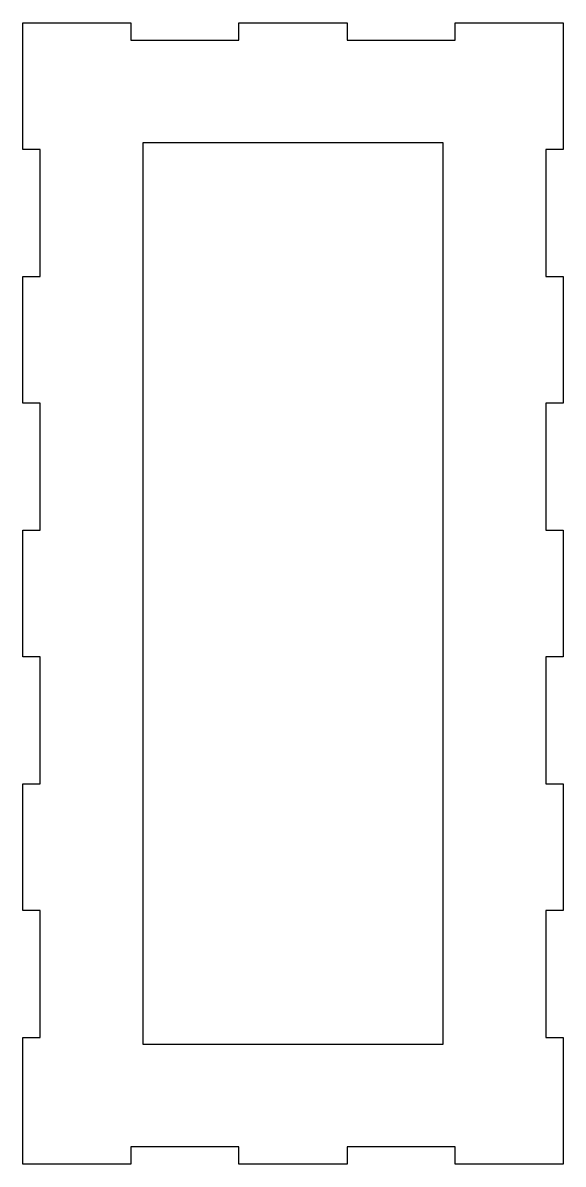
# Model space of a CAD drawing. Header units: millimetres. Extents: x -90 to 0, y -190 to 0.
import ezdxf

# ---------------------------------------------------------------- set-up
doc = ezdxf.new("R2010")
doc.units = ezdxf.units.MM
doc.layers.get('0').update_dxf_attribs({"linetype": 'CONTINUOUS'})

msp = doc.modelspace()

# ---------------------------------------------------------------- linework, layer by layer
for points in [[(-36, -190), (-54, -190), (-54, -187.1), (-72, -187.1), (-72, -190), (-90, -190), (-90, -168.89), (-87.1, -168.89), (-87.1, -147.78), (-90, -147.78), (-90, -126.67), (-87.1, -126.67), (-87.1, -105.56), (-90, -105.56), (-90, -84.44), (-87.1, -84.44), (-87.1, -63.33), (-90, -63.33), (-90, -42.22), (-87.1, -42.22), (-87.1, -21.11), (-90, -21.11), (-90, 0), (-72, 0), (-72, -2.9), (-54, -2.9), (-54, 0), (-36, 0), (-36, -2.9), (-18, -2.9), (-18, 0), (0, 0), (0, -21.11), (-2.9, -21.11), (-2.9, -42.22), (0, -42.22), (0, -63.33), (-2.9, -63.33), (-2.9, -84.44), (0, -84.44), (0, -105.56), (-2.9, -105.56), (-2.9, -126.67), (0, -126.67), (0, -147.78), (-2.9, -147.78), (-2.9, -168.89), (0, -168.89), (0, -190), (-18, -190), (-18, -187.1), (-36, -187.1)], [(-20, -170), (-20, -20), (-70, -20), (-70, -170)]]:
    msp.add_lwpolyline(points, close=True)

doc.saveas('drawing.dxf')
